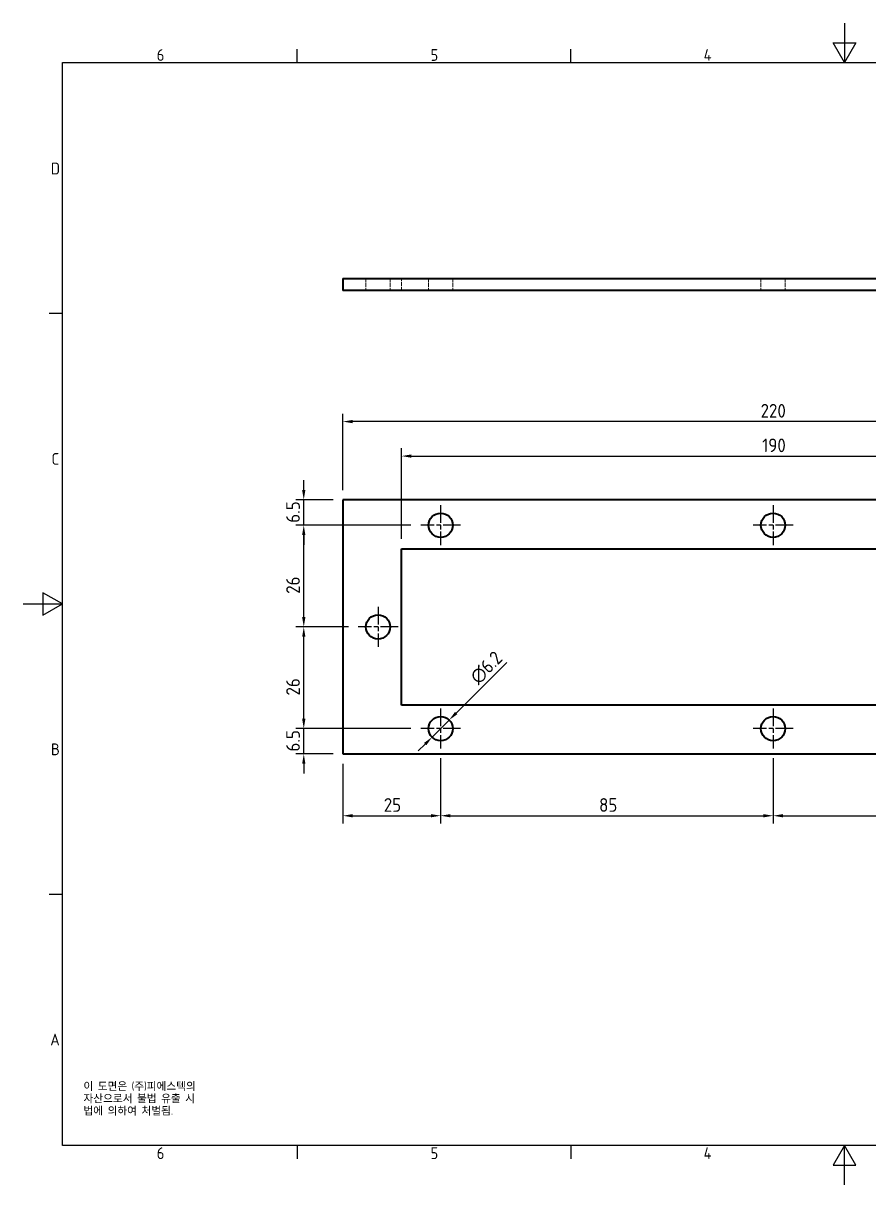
# Model space of a CAD drawing. Header units: millimetres. Extents: x 0 to 420, y 0 to 297.
# Drawn here: x 0 to 216.4, y 0 to 297 of the extents above; entities that cross this region are included whole.
import ezdxf

# ---------------------------------------------------------------- set-up
doc = ezdxf.new("R2010")
doc.units = ezdxf.units.MM
doc.linetypes.add('CHAIN', pattern=[0.35429999999999995, 0.2362, -0.0295, 0.0591, -0.0295])
doc.linetypes.add('DASHED', pattern=[0.2067, 0.1654, -0.0413])
doc.layers.get('0').update_dxf_attribs({"color": 3, "lineweight": 25})
for name, color, linetype, lineweight in [('가려진 것(ISO)', 2, 'DASHED', 18), ('가시적인 것(ISO)', 3, 'Continuous', 40), ('경계(ISO)', 7, 'Continuous', 25), ('기호(ISO)', 5, 'Continuous', 25), ('중심 표식(ISO)', 1, 'Continuous', 25), ('치수(ISO)', 2, 'Continuous', 25)]:
    doc.layers.add(name, color=color, linetype=linetype, lineweight=lineweight)
doc.styles.add('문자 텍스트_M2B', font='isocp.shx')
doc.styles.add('문자 텍스트_PSTEK_POSCO', font='isocp.shx')
doc.styles.add('치수 텍스트_PSTEK_POSCO', font='isocp.shx')
doc.dimstyles.new('치수_PSTEK_POSCO', dxfattribs={"dimtxt": 3.5, "dimasz": 2.5, "dimexe": 2, "dimexo": 2.5, "dimgap": 1, "dimtad": 1, "dimrnd": 1e-08, "dimdsep": 46, "dimtxsty": '치수 텍스트_PSTEK_POSCO', "dimcen": 0.09, "dimdle": 10, "dimclrd": 7, "dimclre": 7, "dimclrt": 2, "dimadec": 1, "dimazin": 2, "dimtfac": 1, "dimtmove": 0, "dimatfit": 3, "dimfxl": 0, "dimtolj": 1, "dimlwd": -1, "dimlwe": -1, "dimarcsym": 0})

# ---------------------------------------------------------------- blocks, each defined once
blk = doc.blocks.new('경계 Default Border')
at = {"layer": '경계(ISO)'}
for p, q in [((70, 287.0000076293945), (70, 290.4000091552734)), ((140, 287.0000076293945), (140, 290.4000091552734)), ((10, 222.7499961853027), (6.599999666213989, 222.7499961853027)), ((10, 74.25000190734863), (6.599999666213989, 74.25000190734863)), ((70, 10), (70, 6.599999666213989)), ((140, 10), (140, 6.599999666213989))]:
    blk.add_line(p, q, dxfattribs=at)
at = {"layer": '경계(ISO)', "flags": 128}
for points in [[(210, 297.0000076293945), (210, 287.0000076293945), (207.1132469177246, 292.0000076293945), (212.8867530822754, 292.0000076293945), (210, 287.0000076293945)], [(10, 10), (10, 287.0000076293945), (410, 287.0000076293945), (410, 10), (10, 10)], [(0, 148.5000038146973), (10, 148.5000038146973), (5, 151.3867473602295), (5, 145.6132507324219), (10, 148.5000038146973)], [(210, 0), (210, 10), (207.1132469177246, 5), (212.8867530822754, 5), (210, 10)]]:
    blk.add_lwpolyline(points, dxfattribs=at)
at = {"layer": '경계(ISO)', "color": 2, "char_height": 3.00000011920929, "attachment_point": 7, "style": '문자 텍스트_M2B'}
for s, insert in [('6', (34.14453946055966, 287.3713945155963)), ('5', (104.1445394605597, 287.3713945155963)), ('4', (173.9734701308116, 287.4)), ('D', (7.078270083685684, 258.3463944559917)), ('C', (7.244539400955009, 184.0963944559917)), ('B', (7.078270083685684, 109.8463944559917)), ('A', (6.914400698149937, 35.61784856929444)), ('6', (34.14453946055966, 6.57139439638704)), ('5', (104.1445394605597, 6.57139439638704)), ('4', (173.9734701308116, 6.59999988079071))]:
    blk.add_mtext(s, dxfattribs=dict(at, insert=insert))
blk = doc.blocks.new('*D21')
at = {"layer": 'Defpoints', "color": 0, "transparency": 16777216}
for p in [(81.72804018372676, 110.1458776449596), (106.7280401837267, 111.5458776449596), (106.7280401837267, 94.36085174708495)]:
    blk.add_point(p, dxfattribs=at)
at = {"layer": '치수(ISO)', "color": 7, "transparency": 16777216}
for p, q in [((81.72804018372676, 107.6458776449596), (81.72804018372676, 92.36085174708495)), ((106.7280401837267, 109.0458776449596), (106.7280401837267, 92.36085174708495)), ((84.22804018372676, 94.36085174708495), (104.2280401837267, 94.36085174708495))]:
    blk.add_line(p, q, dxfattribs=at)
for points in [[(84.22804018372676, 94.77751841375162), (84.22804018372676, 93.94418508041828), (81.72804018372676, 94.36085174708495)], [(104.2280401837267, 94.77751841375162), (104.2280401837267, 93.94418508041828), (106.7280401837267, 94.36085174708495)]]:
    blk.add_solid(points, dxfattribs=at)
at = {"layer": '치수(ISO)', "color": 2, "transparency": 16777216, "insert": (92.1861138339335, 97.11119623527392), "char_height": 3.5, "attachment_point": 4, "style": '치수 텍스트_PSTEK_POSCO'}
blk.add_mtext('\\A1;25', dxfattribs=at)
blk = doc.blocks.new('*D22')
at = {"layer": 'Defpoints', "color": 0, "transparency": 16777216}
for p in [(106.7280401837267, 111.5458776449596), (191.7280401837267, 111.5458776449596), (191.7280401837267, 94.36085174708495)]:
    blk.add_point(p, dxfattribs=at)
at = {"layer": '치수(ISO)', "color": 7, "transparency": 16777216}
for p, q in [((106.7280401837267, 109.0458776449596), (106.7280401837267, 92.36085174708495)), ((191.7280401837267, 109.0458776449596), (191.7280401837267, 92.36085174708495)), ((109.2280401837267, 94.36085174708495), (189.2280401837267, 94.36085174708495))]:
    blk.add_line(p, q, dxfattribs=at)
for points in [[(109.2280401837267, 94.77751841375162), (109.2280401837267, 93.94418508041828), (106.7280401837267, 94.36085174708495)], [(189.2280401837267, 94.77751841375162), (189.2280401837267, 93.94418508041828), (191.7280401837267, 94.36085174708495)]]:
    blk.add_solid(points, dxfattribs=at)
at = {"layer": '치수(ISO)', "color": 2, "transparency": 16777216, "insert": (147.2405528103114, 97.11085174708495), "char_height": 3.5, "attachment_point": 4, "style": '치수 텍스트_PSTEK_POSCO'}
blk.add_mtext('\\A1;85', dxfattribs=at)
blk = doc.blocks.new('*D23')
at = {"layer": 'Defpoints', "color": 0, "transparency": 16777216}
for p in [(191.7280401837267, 111.5458776449596), (276.7280401837268, 111.5458776449596), (276.7280401837268, 94.36085174708495)]:
    blk.add_point(p, dxfattribs=at)
at = {"layer": '치수(ISO)', "color": 7, "transparency": 16777216}
for p, q in [((191.7280401837267, 109.0458776449596), (191.7280401837267, 92.36085174708495)), ((276.7280401837268, 109.0458776449596), (276.7280401837268, 92.36085174708495)), ((194.2280401837267, 94.36085174708495), (274.2280401837268, 94.36085174708495))]:
    blk.add_line(p, q, dxfattribs=at)
for points in [[(194.2280401837267, 94.77751841375162), (194.2280401837267, 93.94418508041828), (191.7280401837267, 94.36085174708495)], [(274.2280401837268, 94.77751841375162), (274.2280401837268, 93.94418508041828), (276.7280401837268, 94.36085174708495)]]:
    blk.add_solid(points, dxfattribs=at)
at = {"layer": '치수(ISO)', "color": 2, "transparency": 16777216, "insert": (232.2405528103115, 97.11085174708495), "char_height": 3.5, "attachment_point": 4, "style": '치수 텍스트_PSTEK_POSCO'}
blk.add_mtext('\\A1;85', dxfattribs=at)
blk = doc.blocks.new('*D25')
at = {"layer": 'Defpoints', "color": 0, "transparency": 16777216}
for p in [(71.72804018372668, 175.1458776449596), (81.72804018372676, 175.1458776449596), (101.6280401837267, 168.6458776449596)]:
    blk.add_point(p, dxfattribs=at)
at = {"layer": '치수(ISO)', "color": 7, "transparency": 16777216}
for p, q in [((71.72804018372668, 177.6458776449596), (71.72804018372668, 180.1458776449596)), ((79.22804018372676, 175.1458776449596), (69.72804018372668, 175.1458776449596)), ((71.72804018372668, 168.6458776449596), (71.72804018372668, 175.1458776449596)), ((99.12804018372674, 168.6458776449596), (69.72804018372668, 168.6458776449596)), ((71.72804018372668, 166.1458776449596), (71.72804018372668, 163.6458776449596))]:
    blk.add_line(p, q, dxfattribs=at)
for points in [[(71.31137351706, 177.6458776449596), (72.14470685039335, 177.6458776449596), (71.72804018372668, 175.1458776449596)], [(71.31137351706, 166.1458776449596), (72.14470685039335, 166.1458776449596), (71.72804018372668, 168.6458776449596)]]:
    blk.add_solid(points, dxfattribs=at)
at = {"layer": '치수(ISO)', "color": 2, "transparency": 16777216, "insert": (68.97804018372665, 169.2686658620955), "char_height": 3.5, "attachment_point": 4, "rotation": 90, "style": '치수 텍스트_PSTEK_POSCO'}
blk.add_mtext('\\A1;6.5', dxfattribs=at)
blk = doc.blocks.new('*D26')
at = {"layer": 'Defpoints', "color": 0, "transparency": 16777216}
for p in [(71.72804018372669, 168.6458776449596), (101.6280401837267, 168.6458776449596), (85.62804018372675, 142.6458776449596)]:
    blk.add_point(p, dxfattribs=at)
at = {"layer": '치수(ISO)', "color": 7, "transparency": 16777216}
for p, q in [((99.12804018372674, 168.6458776449596), (69.72804018372669, 168.6458776449596)), ((71.72804018372668, 145.1458776449596), (71.72804018372669, 166.1458776449596)), ((83.12804018372675, 142.6458776449596), (69.72804018372668, 142.6458776449596))]:
    blk.add_line(p, q, dxfattribs=at)
for points in [[(71.31137351706002, 166.1458776449596), (72.14470685039336, 166.1458776449596), (71.72804018372669, 168.6458776449596)], [(71.31137351706, 145.1458776449596), (72.14470685039335, 145.1458776449596), (71.72804018372668, 142.6458776449596)]]:
    blk.add_solid(points, dxfattribs=at)
at = {"layer": '치수(ISO)', "color": 2, "transparency": 16777216, "insert": (68.97769569553769, 151.0996276449596), "char_height": 3.5, "attachment_point": 4, "rotation": 90, "style": '치수 텍스트_PSTEK_POSCO'}
blk.add_mtext('\\A1;26', dxfattribs=at)
blk = doc.blocks.new('*D27')
at = {"layer": 'Defpoints', "color": 0, "transparency": 16777216}
for p in [(71.72804018372666, 142.6458776449596), (85.62804018372675, 142.6458776449596), (101.6280401837267, 116.6458776449596)]:
    blk.add_point(p, dxfattribs=at)
at = {"layer": '치수(ISO)', "color": 7, "transparency": 16777216}
for p, q in [((83.12804018372675, 142.6458776449596), (69.72804018372666, 142.6458776449596)), ((71.72804018372666, 119.1458776449596), (71.72804018372666, 140.1458776449596)), ((99.12804018372674, 116.6458776449596), (69.72804018372666, 116.6458776449596))]:
    blk.add_line(p, q, dxfattribs=at)
for points in [[(71.31137351705999, 140.1458776449596), (72.14470685039333, 140.1458776449596), (71.72804018372666, 142.6458776449596)], [(71.31137351705999, 119.1458776449596), (72.14470685039333, 119.1458776449596), (71.72804018372666, 116.6458776449596)]]:
    blk.add_solid(points, dxfattribs=at)
at = {"layer": '치수(ISO)', "color": 2, "transparency": 16777216, "insert": (68.97769569553768, 125.0996276449596), "char_height": 3.5, "attachment_point": 4, "rotation": 90, "style": '치수 텍스트_PSTEK_POSCO'}
blk.add_mtext('\\A1;26', dxfattribs=at)
blk = doc.blocks.new('*D28')
at = {"layer": 'Defpoints', "color": 0, "transparency": 16777216}
for p in [(71.72804018372678, 116.6458776449596), (101.6280401837267, 116.6458776449596), (81.72804018372676, 110.1458776449596)]:
    blk.add_point(p, dxfattribs=at)
at = {"layer": '치수(ISO)', "color": 7, "transparency": 16777216}
for p, q in [((71.72804018372678, 119.1458776449596), (71.72804018372678, 121.6458776449596)), ((99.12804018372674, 116.6458776449596), (69.72804018372678, 116.6458776449596)), ((71.72804018372678, 110.1458776449596), (71.72804018372678, 116.6458776449596)), ((79.22804018372676, 110.1458776449596), (69.72804018372678, 110.1458776449596)), ((71.72804018372678, 107.6458776449596), (71.72804018372678, 105.1458776449596))]:
    blk.add_line(p, q, dxfattribs=at)
for points in [[(71.3113735170601, 119.1458776449596), (72.14470685039345, 119.1458776449596), (71.72804018372678, 116.6458776449596)], [(71.3113735170601, 107.6458776449596), (72.14470685039345, 107.6458776449596), (71.72804018372678, 110.1458776449596)]]:
    blk.add_solid(points, dxfattribs=at)
at = {"layer": '치수(ISO)', "color": 2, "transparency": 16777216, "insert": (68.97804018372675, 110.7686658620955), "char_height": 3.5, "attachment_point": 4, "rotation": 90, "style": '치수 텍스트_PSTEK_POSCO'}
blk.add_mtext('\\A1;6.5', dxfattribs=at)
blk = doc.blocks.new('*D31')
at = {"layer": 'Defpoints', "color": 0, "transparency": 16777216}
for p in [(286.7280401837268, 186.3185647176508), (96.72804018372676, 162.6458776449595), (286.7280401837268, 162.6458776449596)]:
    blk.add_point(p, dxfattribs=at)
at = {"layer": '치수(ISO)', "color": 7, "transparency": 16777216}
for p, q in [((96.72804018372676, 165.1458776449595), (96.72804018372676, 188.3185647176508)), ((286.7280401837268, 165.1458776449596), (286.7280401837268, 188.3185647176508)), ((99.22804018372676, 186.3185647176508), (284.2280401837268, 186.3185647176508))]:
    blk.add_line(p, q, dxfattribs=at)
for points in [[(99.22804018372676, 186.7352313843175), (99.22804018372676, 185.9018980509842), (96.72804018372676, 186.3185647176508)], [(284.2280401837268, 186.7352313843175), (284.2280401837268, 185.9018980509842), (286.7280401837268, 186.3185647176508)]]:
    blk.add_solid(points, dxfattribs=at)
at = {"layer": '치수(ISO)', "color": 2, "transparency": 16777216, "insert": (188.9205471526059, 189.0685647176508), "char_height": 3.5, "attachment_point": 4, "style": '치수 텍스트_PSTEK_POSCO'}
blk.add_mtext('\\A1;190', dxfattribs=at)
blk = doc.blocks.new('*D32')
at = {"layer": 'Defpoints', "color": 0, "transparency": 16777216}
for p in [(81.72804018372676, 195.1458776449596), (81.72804018372676, 175.1458776449596), (301.7280401837268, 175.1458776449596)]:
    blk.add_point(p, dxfattribs=at)
at = {"layer": '치수(ISO)', "color": 7, "transparency": 16777216}
for p, q in [((81.72804018372676, 177.6458776449596), (81.72804018372676, 197.1458776449596)), ((301.7280401837268, 177.6458776449596), (301.7280401837268, 197.1458776449596)), ((299.2280401837268, 195.1458776449596), (84.22804018372676, 195.1458776449596))]:
    blk.add_line(p, q, dxfattribs=at)
for points in [[(84.22804018372676, 195.5625443116262), (84.22804018372676, 194.7292109782929), (81.72804018372676, 195.1458776449596)], [(299.2280401837268, 195.5625443116262), (299.2280401837268, 194.7292109782929), (301.7280401837268, 195.1458776449596)]]:
    blk.add_solid(points, dxfattribs=at)
at = {"layer": '치수(ISO)', "color": 2, "transparency": 16777216, "insert": (188.5322232545929, 197.8962221331485), "char_height": 3.5, "attachment_point": 4, "style": '치수 텍스트_PSTEK_POSCO'}
blk.add_mtext('\\A1;220', dxfattribs=at)
blk = doc.blocks.new('*D34')
at = {"layer": 'Defpoints', "color": 0, "transparency": 16777216}
for p in [(108.9200712054054, 118.8379086666376), (104.5360091620481, 114.4538466232816)]:
    blk.add_point(p, dxfattribs=at)
at = {"layer": '치수(ISO)', "color": 7, "transparency": 16777216}
for p, q in [((110.687838158372, 120.6056756196037), (123.6547456948645, 133.5725831560925)), ((104.5360091620481, 114.4538466232816), (108.9200712054054, 118.8379086666376)), ((102.7682422090815, 112.6860796703155), (101.0004752561149, 110.9183127173494))]:
    blk.add_line(p, q, dxfattribs=at)
for points in [[(110.3932103328777, 120.9003034450981), (110.9824659838664, 120.3110477941093), (108.9200712054054, 118.8379086666376)], [(102.4736143835872, 112.9807074958099), (103.0628700345759, 112.3914518448211), (104.5360091620481, 114.4538466232816)]]:
    blk.add_solid(points, dxfattribs=at)
at = {"layer": '치수(ISO)', "color": 2, "transparency": 16777216, "insert": (115.1620035089183, 128.9694154465431), "char_height": 3.5, "attachment_point": 4, "rotation": 44.99999999999166, "style": '치수 텍스트_PSTEK_POSCO'}
blk.add_mtext('\\A1;∅6.2', dxfattribs=at)

msp = doc.modelspace()

# ---------------------------------------------------------------- linework, layer by layer
at = {"layer": '가려진 것(ISO)', "ltscale": 5.713989734649658}
for p, q in [((87.6280401837527, 231.6916634136045), (87.6280401837527, 228.6916634136045)), ((93.8280401837527, 231.6916634136045), (93.8280401837527, 228.6916634136045)), ((96.72804018375273, 228.6916634136105), (96.72804018375273, 231.6916634136105)), ((103.6280401837527, 231.6916634136122), (103.6280401837527, 228.6916634136122)), ((109.8280401837527, 231.6916634136122), (109.8280401837527, 228.6916634136122)), ((188.6280401837527, 231.6916634136122), (188.6280401837527, 228.6916634136122)), ((194.8280401837527, 231.6916634136122), (194.8280401837527, 228.6916634136122))]:
    msp.add_line(p, q, dxfattribs=at)
at = {"layer": '가시적인 것(ISO)'}
for p, q in [((81.72804018375273, 231.6916634136142), (81.72804018375273, 228.6916634136142)), ((81.72804018375273, 231.6916634136142), (301.7280401837527, 231.6916634136142)), ((301.7280401837527, 228.6916634136142), (81.72804018375274, 228.6916634136142)), ((81.72804018372675, 175.1458776449596), (81.72804018372676, 110.1458776449596)), ((301.7280401837268, 175.1458776449596), (81.72804018372673, 175.1458776449596)), ((96.72804018372675, 122.6458776449596), (96.72804018372675, 162.6458776449596)), ((96.72804018372675, 162.6458776449596), (286.7280401837268, 162.6458776449596)), ((286.7280401837268, 122.6458776449596), (96.72804018372673, 122.6458776449596)), ((81.72804018372676, 110.1458776449596), (301.7280401837268, 110.1458776449596))]:
    msp.add_line(p, q, dxfattribs=at)
for centre in [(106.7280401837267, 168.6458776449596), (191.7280401837267, 168.6458776449596), (90.72804018372673, 142.6458776449596), (106.7280401837267, 116.6458776449596), (191.7280401837267, 116.6458776449596)]:
    msp.add_circle(centre, 3.100000000000001, dxfattribs=at)
at = {"layer": '중심 표식(ISO)', "linetype": 'CHAIN', "ltscale": 19.05165100097656}
for p, q in [((106.7280401837267, 173.7458776449596), (106.7280401837267, 163.5458776449596)), ((191.7280401837267, 173.7458776449596), (191.7280401837267, 163.5458776449596)), ((111.8280401837267, 168.6458776449596), (101.6280401837267, 168.6458776449596)), ((196.8280401837268, 168.6458776449596), (186.6280401837267, 168.6458776449596)), ((90.72804018372676, 147.7458776449596), (90.72804018372676, 137.5458776449596)), ((95.82804018372676, 142.6458776449596), (85.62804018372675, 142.6458776449596)), ((106.7280401837267, 121.7458776449595), (106.7280401837267, 111.5458776449596)), ((191.7280401837267, 121.7458776449595), (191.7280401837267, 111.5458776449596)), ((111.8280401837267, 116.6458776449596), (101.6280401837267, 116.6458776449596)), ((196.8280401837268, 116.6458776449596), (186.6280401837267, 116.6458776449596))]:
    msp.add_line(p, q, dxfattribs=at)

# ---------------------------------------------------------------- block references
msp.add_blockref('경계 Default Border', (0, 0))

# ---------------------------------------------------------------- texts
at = {"layer": '기호(ISO)', "color": 7, "insert": (15.39462540488438, 26.22827243992431), "char_height": 2.000000029802322, "width": 51.24013826054251, "attachment_point": 1, "line_spacing_factor": 0.9442214369773865, "style": '문자 텍스트_PSTEK_POSCO'}
msp.add_mtext('{이 도면은 (주)피에스텍의\\P자산으로서 불법 유출 시 \\P법에 의하여 처벌됨.}', dxfattribs=at)

# ---------------------------------------------------------------- dimensions: what is measured, and where the dimension line sits
at = {"layer": '치수(ISO)', "color": 7}
for base, p1, p2, angle, override, picture, middle in [((81.72804018372676, 195.1458776449596), (301.7280401837268, 175.1458776449596), (81.72804018372676, 175.1458776449596), 180, {"dimdec": 2, "dimtp": 0, "dimtm": -0, "dimtdec": 2, "dimtofl": 0, "dimatfit": 1}, '*D32', (191.7280401837267, 195.1458776449596)), ((286.7280401837268, 186.3185647176508), (96.72804018372676, 162.6458776449595), (286.7280401837268, 162.6458776449596), 180, {"dimdec": 2, "dimtp": 0, "dimtm": -0, "dimtdec": 2, "dimtofl": 0, "dimatfit": 1}, '*D31', (191.7280401837268, 186.3185647176508)), ((71.72804018372668, 175.1458776449596), (101.6280401837267, 168.6458776449596), (81.72804018372676, 175.1458776449596), 90, {"dimdec": 2, "dimtp": 0, "dimtm": -0, "dimtdec": 2, "dimtofl": 1, "dimatfit": 1}, '*D25', (71.72804018372665, 171.8958776449596)), ((71.72804018372669, 168.6458776449596), (85.62804018372675, 142.6458776449596), (101.6280401837267, 168.6458776449596), 90, {"dimdec": 2, "dimtp": 0, "dimtm": -0, "dimtdec": 2, "dimtofl": 0, "dimatfit": 1}, '*D26', (71.72804018372666, 153.1558776449596)), ((71.72804018372666, 142.6458776449596), (101.6280401837267, 116.6458776449596), (85.62804018372675, 142.6458776449596), 90, {"dimdec": 2, "dimtp": 0, "dimtm": -0, "dimtdec": 2, "dimtofl": 0, "dimatfit": 1}, '*D27', (71.72804018372665, 127.1558776449596)), ((71.72804018372678, 116.6458776449596), (81.72804018372676, 110.1458776449596), (101.6280401837267, 116.6458776449596), 90, {"dimdec": 2, "dimtp": 0, "dimtm": -0, "dimtdec": 2, "dimtofl": 1, "dimatfit": 1}, '*D28', (71.72804018372675, 113.3958776449596)), ((106.7280401837267, 94.36085174708495), (81.72804018372676, 110.1458776449596), (106.7280401837267, 111.5458776449596), 180, {"dimdec": 2, "dimtp": 0, "dimtm": -0, "dimtdec": 2, "dimtofl": 0, "dimatfit": 1}, '*D21', (94.22804018372675, 94.36085174708495)), ((191.7280401837267, 94.36085174708495), (106.7280401837267, 111.5458776449596), (191.7280401837267, 111.5458776449596), 180, {"dimdec": 2, "dimtp": 0, "dimtm": -0, "dimtdec": 2, "dimtofl": 0, "dimatfit": 1}, '*D22', (149.2380401837267, 94.36085174708495)), ((276.7280401837268, 94.36085174708495), (191.7280401837267, 111.5458776449596), (276.7280401837268, 111.5458776449596), 180, {"dimdec": 2, "dimtp": 0, "dimtm": -0, "dimtdec": 2, "dimtofl": 0, "dimatfit": 1}, '*D23', (234.2380401837268, 94.36085174708495))]:
    dim = msp.add_linear_dim(base=base, p1=p1, p2=p2, angle=angle, dimstyle='치수_PSTEK_POSCO', override=override, dxfattribs=at)
    dim.commit()
    dim.dimension.update_dxf_attribs({"geometry": picture, "text_midpoint": middle, "dimtype": 160})
dim = msp.add_diameter_dim_2p(p1=(104.5360091620481, 114.4538466232816), p2=(108.9200712054054, 118.8379086666376), dimstyle='치수_PSTEK_POSCO', override={"dimdec": 2, "dimlfac": 0.9999999999999974, "dimtp": 0, "dimtm": -0, "dimtdec": 2, "dimatfit": 2}, dxfattribs=at)
dim.commit()
dim.dimension.update_dxf_attribs({"geometry": '*D34', "text_midpoint": (120.0272148303967, 129.9450522916256), "dimtype": 163})

doc.saveas('drawing.dxf')
